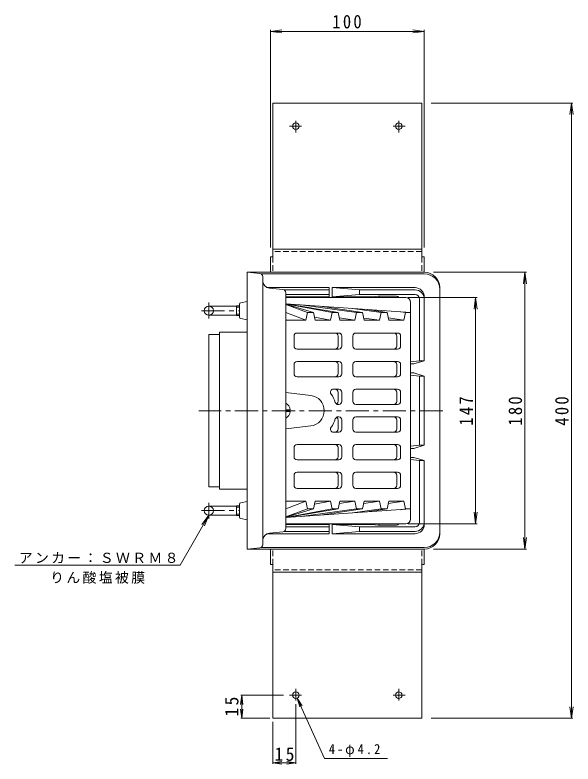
# Model space of a CAD drawing. Units: millimetres at full size, sheet at 1:3; details may follow other scales. Extents: x -623 to 806, y -582 to 498.
# Drawn here: x -608.5 to -245.9, y 9.8 to 496.8 of the extents above; entities that cross this region are included whole.
import ezdxf

# ---------------------------------------------------------------- set-up
doc = ezdxf.new("R2010")
doc.units = ezdxf.units.MM
doc.header["$LTSCALE"] = 3
doc.linetypes.add('CHAIN1', pattern=[8, 5, -1, 1, -1])
doc.linetypes.add('DASHED1', pattern=[1.8, 1.2, -0.6])
for name, color, linetype, lineweight in [('3-0', 4, 'Continuous', 9), ('3-2', 6, 'Continuous', 9), ('3-4', 7, 'Continuous', 9), ('3-5', 7, 'Continuous', 9), ('3-A', 2, 'Continuous', 9), ('3-B', 3, 'Continuous', 9), ('3-F', 7, 'Continuous', 9)]:
    doc.layers.add(name, color=color, linetype=linetype, lineweight=lineweight)
doc.styles.add('ＭＳ ゴシック', font='')
doc.styles.get('ＭＳ ゴシック').set_extended_font_data('MS Gothic')

msp = doc.modelspace()

# ---------------------------------------------------------------- linework, layer by layer
at = {"layer": '3-0'}
for p, q in [((-457.556, 149.524), (-457.556, 329.524)), ((-342.556, 329.524), (-457.556, 329.524)), ((-449.357, 328.704), (-457.556, 329.524)), ((-342.556, 328.524), (-448.705, 328.524)), ((-447.556, 152.334), (-447.556, 326.714)), ((-404.432, 319.524), (-444.683, 319.524)), ((-434.357, 318.204), (-443.053, 319.074)), ((-404.432, 318.024), (-433.705, 318.024)), ((-404.432, 319.524), (-404.432, 313.524)), ((-384.556, 318.024), (-402.432, 319.524)), ((-348.556, 319.524), (-402.432, 319.524)), ((-384.556, 318.024), (-384.556, 315.024)), ((-348.556, 318.024), (-384.556, 318.024)), ((-332.556, 159.524), (-332.556, 319.524)), ((-432.556, 316.214), (-432.556, 162.834)), ((-404.432, 315.024), (-432.556, 315.024)), ((-404.432, 313.524), (-432.556, 313.524)), ((-376.323, 313.524), (-402.432, 313.524)), ((-348.556, 315.024), (-384.556, 315.024)), ((-376.323, 313.524), (-372.556, 313.924)), ((-376.323, 313.024), (-376.323, 313.524)), ((-360.665, 313.924), (-372.556, 313.924)), ((-345.556, 272.024), (-345.556, 312.024)), ((-342.556, 272.024), (-342.556, 313.524)), ((-482.556, 307.524), (-464.556, 307.524)), ((-464.556, 301.349), (-464.556, 307.699)), ((-464.556, 307.699), (-462.556, 307.699)), ((-464.556, 306.884), (-462.556, 306.884)), ((-462.556, 308.697), (-462.556, 300.352)), ((-461.743, 309.679), (-457.556, 310.477)), ((-464.556, 302.164), (-462.556, 302.164)), ((-482.556, 301.524), (-464.556, 301.524)), ((-464.556, 301.349), (-462.556, 301.349)), ((-461.743, 299.369), (-457.556, 298.572)), ((-475.588, 289.024), (-482.556, 289.024)), ((-482.556, 190.024), (-482.556, 289.024)), ((-457.556, 290.524), (-475.588, 290.524)), ((-351.556, 271.353), (-345.556, 272.024)), ((-349.269, 270.024), (-351.556, 270.024)), ((-349.269, 270.024), (-342.556, 272.024)), ((-342.556, 272.024), (-345.556, 272.024)), ((-349.269, 264.024), (-351.556, 264.024)), ((-349.269, 264.024), (-342.556, 262.024)), ((-345.556, 262.024), (-351.556, 262.695)), ((-342.556, 262.024), (-345.556, 262.024)), ((-342.556, 217.024), (-342.556, 262.024)), ((-345.556, 217.024), (-351.556, 216.353)), ((-349.269, 215.024), (-351.556, 215.024)), ((-349.269, 215.024), (-342.556, 217.024)), ((-349.269, 209.024), (-351.556, 209.024)), ((-351.556, 207.695), (-345.556, 207.024)), ((-349.269, 209.024), (-342.556, 207.024)), ((-342.556, 207.024), (-345.556, 207.024)), ((-345.556, 167.024), (-345.556, 207.024)), ((-342.556, 165.524), (-342.556, 207.024)), ((-475.588, 190.024), (-482.556, 190.024)), ((-461.743, 179.679), (-457.556, 180.477)), ((-482.556, 177.524), (-464.556, 177.524)), ((-464.556, 177.699), (-464.556, 171.349)), ((-464.556, 177.699), (-462.556, 177.699)), ((-464.556, 176.884), (-462.556, 176.884)), ((-462.556, 170.352), (-462.556, 178.697)), ((-482.556, 171.524), (-464.556, 171.524)), ((-464.556, 172.164), (-462.556, 172.164)), ((-464.556, 171.349), (-462.556, 171.349)), ((-461.743, 169.369), (-457.556, 168.572)), ((-376.323, 166.024), (-376.323, 165.524)), ((-443.053, 159.974), (-434.357, 160.844)), ((-404.432, 161.024), (-433.705, 161.024)), ((-404.432, 165.524), (-432.556, 165.524)), ((-404.432, 164.024), (-432.556, 164.024)), ((-404.432, 159.524), (-404.432, 165.524)), ((-376.323, 165.524), (-402.432, 165.524)), ((-384.556, 161.024), (-402.432, 159.524)), ((-384.556, 161.024), (-384.556, 164.024)), ((-348.556, 164.024), (-384.556, 164.024)), ((-348.556, 161.024), (-384.556, 161.024)), ((-376.323, 165.524), (-372.556, 165.124)), ((-360.665, 165.124), (-372.556, 165.124)), ((-404.432, 159.524), (-444.683, 159.524)), ((-348.556, 159.524), (-402.432, 159.524)), ((-449.357, 150.344), (-457.556, 149.524)), ((-342.556, 149.524), (-457.556, 149.524)), ((-342.556, 150.524), (-448.705, 150.524))]:
    msp.add_line(p, q, dxfattribs=at)
at = {"layer": '3-0', "linetype": 'CHAIN1'}
for p, q in [((-482.556, 299.463), (-482.556, 309.897)), ((-487.312, 304.524), (-462.556, 304.524)), ((-330.555, 239.524), (-489.133, 239.524)), ((-482.556, 179.585), (-482.556, 169.152)), ((-487.312, 174.524), (-462.556, 174.524))]:
    msp.add_line(p, q, dxfattribs=at)
at = {"layer": '3-0'}
for points in [[(-402.432, 319.524), (-402.432, 313.524), (-384.556, 315.024)], [(-457.556, 188.524), (-475.588, 188.524), (-475.588, 290.524)], [(-342.556, 217.024), (-345.556, 217.024), (-345.556, 262.024)], [(-402.432, 159.524), (-402.432, 165.524), (-384.556, 164.024)]]:
    msp.add_lwpolyline(points, dxfattribs=at)
for centre in [(-482.556, 304.524), (-482.556, 174.524)]:
    msp.add_circle(centre, 3, dxfattribs=at)
for centre, radius, start, end in [((-449.556, 326.714), 2, 0, 84.28885), ((-342.556, 319.524), 10, 0, 90), ((-342.556, 318.524), 10, 0, 90), ((-442.556, 324.049), 5, 180, 264.28906), ((-434.556, 316.214), 2, 0, 84.28885), ((-348.556, 313.524), 6, 0, 90), ((-348.556, 312.024), 6, 0, 90), ((-372.556, 312.924), 1, 5.73544, 90), ((-360.665, 311.924), 2, 33.3649, 90), ((-348.556, 312.024), 3, 0, 90), ((-461.556, 308.697), 1, 100.78464, 180), ((-461.556, 300.352), 1, 180, 259.21536), ((-461.556, 178.697), 1, 100.78464, 180), ((-461.556, 170.352), 1, 180, 259.21536), ((-372.556, 166.124), 1, 270, 354.26456), ((-360.665, 167.124), 2, 270, 326.6351), ((-348.556, 167.024), 6, 270, 0), ((-348.556, 167.024), 3, 270, 0), ((-434.556, 162.834), 2, 275.71115, 0), ((-348.556, 165.524), 6, 270, 0), ((-442.556, 154.999), 5, 95.71094, 180), ((-342.556, 160.524), 10, 270, 0), ((-342.556, 159.524), 10, 270, 0), ((-449.556, 152.334), 2, 275.71123, 0)]:
    msp.add_arc(centre, radius, start, end, dxfattribs=at)
at = {"layer": '3-2'}
for p, q in [((-354.556, 313.024), (-432.556, 313.024)), ((-432.556, 308.956), (-351.556, 303.452)), ((-432.556, 308.934), (-402.484, 303.452)), ((-414.504, 303.452), (-432.556, 308.732)), ((-418.394, 303.452), (-432.556, 308.657)), ((-398.594, 303.452), (-432.15, 308.929)), ((-386.574, 303.452), (-422.568, 308.278)), ((-410.103, 307.43), (-382.684, 303.452)), ((-351.556, 169.024), (-351.556, 310.024)), ((-419.426, 298.424), (-432.556, 303.249)), ((-418.394, 303.452), (-419.426, 298.424)), ((-414.504, 303.452), (-418.394, 303.452)), ((-414.504, 303.452), (-413.416, 298.424)), ((-403.516, 298.424), (-402.484, 303.452)), ((-398.594, 303.452), (-402.484, 303.452)), ((-398.594, 303.452), (-397.506, 298.424)), ((-390.741, 306.115), (-370.664, 303.452)), ((-387.606, 298.424), (-386.574, 303.452)), ((-382.684, 303.452), (-386.574, 303.452)), ((-382.684, 303.452), (-381.596, 298.424)), ((-366.774, 303.452), (-381.163, 305.464)), ((-370.664, 303.452), (-371.697, 298.424)), ((-366.774, 303.452), (-370.664, 303.452)), ((-366.774, 303.452), (-365.686, 298.424)), ((-354.754, 303.452), (-358.065, 303.894)), ((-355.787, 298.424), (-354.754, 303.452)), ((-351.556, 303.452), (-354.754, 303.452)), ((-419.426, 298.424), (-432.556, 298.424)), ((-413.822, 300.303), (-403.516, 298.424)), ((-403.516, 298.424), (-413.416, 298.424)), ((-387.606, 298.424), (-397.802, 299.791)), ((-387.606, 298.424), (-397.506, 298.424)), ((-381.889, 299.776), (-371.697, 298.424)), ((-371.697, 298.424), (-381.596, 298.424)), ((-355.787, 298.424), (-365.981, 299.786)), ((-355.787, 298.424), (-365.686, 298.424)), ((-427.192, 288.024), (-427.192, 281.524)), ((-398.092, 290.024), (-425.192, 290.024)), ((-398.567, 288.024), (-398.567, 281.524)), ((-396.092, 288.024), (-396.092, 281.524)), ((-389.021, 281.524), (-389.021, 288.024)), ((-387.021, 290.024), (-359.92, 290.024)), ((-360.395, 288.024), (-360.395, 281.524)), ((-357.92, 288.024), (-357.92, 281.524)), ((-398.092, 279.524), (-425.192, 279.524)), ((-387.021, 279.524), (-359.92, 279.524)), ((-427.192, 269.524), (-427.192, 263.524)), ((-398.092, 271.524), (-425.192, 271.524)), ((-398.567, 263.524), (-398.567, 269.524)), ((-396.092, 263.524), (-396.092, 269.524)), ((-389.021, 269.524), (-389.021, 263.524)), ((-387.021, 271.524), (-359.92, 271.524)), ((-360.395, 269.524), (-360.395, 263.524)), ((-357.92, 269.524), (-357.92, 263.524)), ((-398.092, 261.524), (-425.192, 261.524)), ((-387.021, 261.524), (-359.92, 261.524)), ((-398.092, 253.524), (-401.556, 253.524)), ((-387.021, 253.524), (-359.92, 253.524)), ((-432.556, 251.404), (-416.36, 249.452)), ((-398.567, 245.524), (-398.567, 251.524)), ((-396.092, 245.524), (-396.092, 251.524)), ((-389.021, 251.524), (-389.021, 245.524)), ((-360.395, 251.524), (-360.395, 245.524)), ((-357.92, 251.524), (-357.92, 245.524)), ((-398.092, 243.524), (-398.477, 243.524)), ((-387.021, 243.524), (-359.92, 243.524)), ((-398.092, 235.524), (-398.477, 235.524)), ((-387.021, 235.524), (-359.92, 235.524)), ((-432.556, 227.645), (-416.36, 229.596)), ((-398.567, 233.524), (-398.567, 227.524)), ((-396.092, 233.524), (-396.092, 227.524)), ((-389.021, 227.524), (-389.021, 233.524)), ((-360.395, 227.524), (-360.395, 233.524)), ((-357.92, 227.524), (-357.92, 233.524)), ((-398.092, 225.524), (-401.556, 225.524)), ((-387.021, 225.524), (-359.92, 225.524)), ((-427.192, 209.524), (-427.192, 215.524)), ((-398.092, 217.524), (-425.192, 217.524)), ((-398.567, 215.524), (-398.567, 209.524)), ((-396.092, 215.524), (-396.092, 209.524)), ((-389.021, 209.524), (-389.021, 215.524)), ((-387.021, 217.524), (-359.92, 217.524)), ((-360.395, 209.524), (-360.395, 215.524)), ((-357.92, 209.524), (-357.92, 215.524)), ((-398.092, 207.524), (-425.192, 207.524)), ((-387.021, 207.524), (-359.92, 207.524)), ((-427.192, 191.024), (-427.192, 197.524)), ((-398.092, 199.524), (-425.192, 199.524)), ((-398.567, 191.024), (-398.567, 197.524)), ((-396.092, 191.024), (-396.092, 197.524)), ((-389.021, 197.524), (-389.021, 191.024)), ((-387.021, 199.524), (-359.92, 199.524)), ((-360.395, 191.024), (-360.395, 197.524)), ((-357.92, 191.024), (-357.92, 197.524)), ((-398.092, 189.024), (-425.192, 189.024)), ((-387.021, 189.024), (-359.92, 189.024)), ((-419.426, 180.624), (-432.556, 175.799)), ((-419.426, 180.624), (-432.556, 180.624)), ((-418.394, 175.596), (-419.426, 180.624)), ((-414.504, 175.596), (-413.416, 180.624)), ((-413.822, 178.746), (-403.516, 180.624)), ((-403.516, 180.624), (-413.416, 180.624)), ((-403.516, 180.624), (-402.484, 175.596)), ((-398.594, 175.596), (-397.506, 180.624)), ((-387.606, 180.624), (-397.802, 179.257)), ((-387.606, 180.624), (-397.506, 180.624)), ((-387.606, 180.624), (-386.574, 175.596)), ((-382.684, 175.596), (-381.596, 180.624)), ((-381.889, 179.272), (-371.697, 180.624)), ((-371.697, 180.624), (-381.596, 180.624)), ((-370.664, 175.596), (-371.697, 180.624)), ((-366.774, 175.596), (-365.686, 180.624)), ((-355.787, 180.624), (-365.981, 179.262)), ((-355.787, 180.624), (-365.686, 180.624)), ((-355.787, 180.624), (-354.754, 175.596)), ((-418.394, 175.596), (-432.556, 170.392)), ((-414.504, 175.596), (-432.556, 170.317)), ((-432.556, 170.114), (-402.484, 175.596)), ((-432.556, 170.092), (-351.556, 175.596)), ((-398.594, 175.596), (-432.15, 170.12)), ((-386.574, 175.596), (-422.568, 170.771)), ((-414.504, 175.596), (-418.394, 175.596)), ((-410.103, 171.618), (-382.684, 175.596)), ((-398.594, 175.596), (-402.484, 175.596)), ((-390.741, 172.933), (-370.664, 175.596)), ((-382.684, 175.596), (-386.574, 175.596)), ((-366.774, 175.596), (-381.163, 173.584)), ((-366.774, 175.596), (-370.664, 175.596)), ((-354.754, 175.596), (-358.065, 175.154)), ((-351.556, 175.596), (-354.754, 175.596)), ((-354.556, 166.024), (-432.556, 166.024))]:
    msp.add_line(p, q, dxfattribs=at)
for centre, radius, start, end in [((-354.556, 310.024), 3, 0, 90), ((-425.192, 288.024), 2, 90, 180), ((-400.567, 288.024), 2, 0, 90), ((-398.092, 288.024), 2, 0, 90), ((-387.021, 288.024), 2, 90, 180), ((-362.395, 288.024), 2, 0, 90), ((-359.92, 288.024), 2, 0, 90), ((-425.192, 281.524), 2, 180, 270), ((-400.567, 281.524), 2, 270, 0), ((-398.092, 281.524), 2, 270, 0), ((-387.021, 281.524), 2, 180, 270), ((-362.395, 281.524), 2, 270, 0), ((-359.92, 281.524), 2, 270, 0), ((-425.192, 269.524), 2, 90, 180), ((-400.567, 269.524), 2, 0, 90), ((-398.092, 269.524), 2, 0, 90), ((-387.021, 269.524), 2, 90, 180), ((-362.395, 269.524), 2, 0, 90), ((-359.92, 269.524), 2, 0, 90), ((-425.192, 263.524), 2, 180, 270), ((-400.567, 263.524), 2, 270, 0), ((-398.092, 263.524), 2, 270, 0), ((-387.021, 263.524), 2, 180, 270), ((-362.395, 263.524), 2, 270, 0), ((-359.92, 263.524), 2, 270, 0), ((-401.556, 251.524), 2, 90, 216.87004), ((-400.567, 251.524), 2, 0, 90), ((-398.092, 251.524), 2, 0, 90), ((-387.021, 251.524), 2, 90, 180), ((-362.395, 251.524), 2, 0, 90), ((-359.92, 251.524), 2, 0, 90), ((-417.556, 239.524), 10, 276.87036, 83.13005), ((-417.556, 239.524), 18, 17.45766, 36.8699), ((-398.477, 245.524), 2, 197.45796, 270), ((-400.567, 245.524), 2, 301.48555, 0), ((-398.092, 245.524), 2, 270, 0), ((-387.021, 245.524), 2, 180, 270), ((-362.395, 245.524), 2, 270, 0), ((-359.92, 245.524), 2, 270, 0), ((-417.556, 239.524), 18, 323.1301, 342.54234), ((-398.477, 233.524), 2, 90, 162.54204), ((-400.567, 233.524), 2, 0, 58.51445), ((-398.092, 233.524), 2, 0, 90), ((-387.021, 233.524), 2, 90, 180), ((-362.395, 233.524), 2, 0, 90), ((-359.92, 233.524), 2, 0, 90), ((-401.556, 227.524), 2, 143.12996, 270), ((-400.567, 227.524), 2, 270, 0), ((-398.092, 227.524), 2, 270, 0), ((-387.021, 227.524), 2, 180, 270), ((-362.395, 227.524), 2, 270, 0), ((-359.92, 227.524), 2, 270, 0), ((-425.192, 215.524), 2, 90, 180), ((-400.567, 215.524), 2, 0, 90), ((-398.092, 215.524), 2, 0, 90), ((-387.021, 215.524), 2, 90, 180), ((-362.395, 215.524), 2, 0, 90), ((-359.92, 215.524), 2, 0, 90), ((-425.192, 209.524), 2, 180, 270), ((-400.567, 209.524), 2, 270, 0), ((-398.092, 209.524), 2, 270, 0), ((-387.021, 209.524), 2, 180, 270), ((-362.395, 209.524), 2, 270, 0), ((-359.92, 209.524), 2, 270, 0), ((-425.192, 197.524), 2, 90, 180), ((-400.567, 197.524), 2, 0, 90), ((-398.092, 197.524), 2, 0, 90), ((-387.021, 197.524), 2, 90, 180), ((-362.395, 197.524), 2, 0, 90), ((-359.92, 197.524), 2, 0, 90), ((-425.192, 191.024), 2, 180, 270), ((-400.567, 191.024), 2, 270, 0), ((-398.092, 191.024), 2, 270, 0), ((-387.021, 191.024), 2, 180, 270), ((-362.395, 191.024), 2, 270, 0), ((-359.92, 191.024), 2, 270, 0), ((-354.556, 169.024), 3, 270, 0)]:
    msp.add_arc(centre, radius, start, end, dxfattribs=at)
at = {"layer": '3-4'}
for p, q in [((-442.556, 486.173), (-435.12, 487.152)), ((-442.556, 487.073), (-442.556, 345.524)), ((-342.556, 486.173), (-349.992, 487.152)), ((-342.556, 487.073), (-342.556, 345.524)), ((-442.556, 486.173), (-342.556, 486.173)), ((-442.556, 486.173), (-435.12, 485.194)), ((-342.556, 486.173), (-349.992, 485.194)), ((-245.996, 439.524), (-338.156, 439.524)), ((-246.896, 439.524), (-247.875, 432.088)), ((-246.896, 39.524), (-246.896, 439.524)), ((-246.896, 439.524), (-245.917, 432.088)), ((-276.231, 329.524), (-336.556, 329.524)), ((-277.131, 329.524), (-278.11, 322.088)), ((-277.131, 149.524), (-277.131, 329.524)), ((-277.131, 329.524), (-276.152, 322.088)), ((-308.284, 313.024), (-352.995, 313.024)), ((-309.184, 313.024), (-310.163, 305.588)), ((-309.184, 166.024), (-309.184, 313.024)), ((-309.184, 313.024), (-308.205, 305.588)), ((-309.184, 166.024), (-310.163, 173.46)), ((-309.184, 166.024), (-308.205, 173.46)), ((-308.284, 166.024), (-352.995, 166.024)), ((-277.131, 149.524), (-278.11, 156.96)), ((-277.131, 149.524), (-276.152, 156.96)), ((-276.231, 149.524), (-336.556, 149.524)), ((-425.095, 52.609), (-423.352, 46.868)), ((-246.896, 39.524), (-247.875, 46.96)), ((-246.896, 39.524), (-245.917, 46.96)), ((-245.996, 39.524), (-338.156, 39.524)), ((-407.284, 13.324), (-366.482, 13.324))]:
    msp.add_line(p, q, dxfattribs=at)
msp.add_lwpolyline([(-407.284, 13.324), (-425.095, 52.609), (-421.925, 47.514)], dxfattribs=at)
at = {"layer": '3-5'}
for p, q in [((-482.556, 171.524), (-501.276, 139.1)), ((-482.556, 171.524), (-487.122, 165.574)), ((-482.556, 171.524), (-485.426, 164.595)), ((-608.495, 139.1), (-501.276, 139.1))]:
    msp.add_line(p, q, dxfattribs=at)
at = {"layer": '3-A'}
for p, q in [((-432.056, 240.124), (-432.056, 238.924)), ((-429.589, 240.124), (-432.056, 240.124)), ((-429.589, 238.924), (-432.056, 238.924))]:
    msp.add_line(p, q, dxfattribs=at)
for start, end in [(6.32591, 63.31604), (296.68396, 353.67409)]:
    msp.add_arc((-435.001, 239.524), 5.445, start, end, dxfattribs=at)
at = {"layer": '3-B'}
for p, q in [((-344.156, 439.524), (-440.956, 439.524)), ((-344.156, 439.524), (-344.156, 339.524)), ((-344.156, 344.524), (-440.956, 344.524)), ((-442.556, 339.524), (-442.556, 329.524)), ((-344.156, 339.524), (-342.556, 339.524)), ((-342.556, 339.524), (-342.556, 329.524)), ((-442.556, 139.524), (-442.556, 149.524)), ((-342.556, 139.524), (-342.556, 149.524)), ((-440.956, 139.524), (-442.556, 139.524)), ((-440.956, 139.524), (-440.956, 39.524)), ((-344.156, 139.524), (-342.556, 139.524)), ((-344.156, 139.524), (-344.156, 39.524)), ((-344.156, 134.524), (-440.956, 134.524)), ((-344.156, 39.524), (-440.956, 39.524))]:
    msp.add_line(p, q, dxfattribs=at)
at = {"layer": '3-B', "linetype": 'CHAIN1'}
for p, q in [((-422.261, 424.524), (-430.123, 424.524)), ((-425.956, 428.021), (-425.956, 420.455)), ((-362.851, 424.524), (-354.989, 424.524)), ((-359.156, 428.021), (-359.156, 420.455)), ((-425.956, 51.027), (-425.956, 58.593)), ((-359.156, 51.027), (-359.156, 58.593)), ((-422.261, 54.524), (-430.123, 54.524)), ((-362.851, 54.524), (-354.989, 54.524))]:
    msp.add_line(p, q, dxfattribs=at)
at = {"layer": '3-B', "linetype": 'DASHED1'}
for p, q in [((-344.156, 342.924), (-440.956, 342.924)), ((-440.956, 339.524), (-440.956, 329.524)), ((-344.156, 339.524), (-344.156, 329.524)), ((-440.956, 139.524), (-440.956, 149.524)), ((-344.156, 139.524), (-344.156, 149.524)), ((-344.156, 136.124), (-440.956, 136.124))]:
    msp.add_line(p, q, dxfattribs=at)
at = {"layer": '3-B'}
msp.add_lwpolyline([(-440.956, 439.524), (-440.956, 339.524), (-442.556, 339.524)], dxfattribs=at)
for centre in [(-425.956, 424.524), (-359.156, 424.524), (-425.956, 54.524), (-359.156, 54.524)]:
    msp.add_circle(centre, 2.1, dxfattribs=at)
at = {"layer": '3-F'}
for p, q in [((-461.133, 54.524), (-461.916, 48.576)), ((-434.123, 54.524), (-461.733, 54.524)), ((-461.133, 39.524), (-461.133, 54.524)), ((-461.133, 54.524), (-460.349, 48.576)), ((-425.956, 48.765), (-425.956, 9.953)), ((-461.133, 39.524), (-461.916, 45.473)), ((-461.133, 39.524), (-460.349, 45.473)), ((-442.942, 39.524), (-461.733, 39.524)), ((-440.956, 37.237), (-440.956, 9.953)), ((-440.956, 10.554), (-435.007, 11.337)), ((-440.956, 10.554), (-425.956, 10.554)), ((-440.956, 10.554), (-435.007, 9.77)), ((-425.956, 10.554), (-431.904, 11.337)), ((-425.956, 10.554), (-431.904, 9.77))]:
    msp.add_line(p, q, dxfattribs=at)

# ---------------------------------------------------------------- texts
at = {"layer": '3-4', "color": 2, "insert": (-402.306, 487.973), "char_height": 8.798, "attachment_point": 7, "style": 'ＭＳ ゴシック'}
msp.add_mtext('\\T1.27;\\W0.9;100', dxfattribs=at)
at = {"layer": '3-4', "color": 2, "char_height": 8.798, "attachment_point": 7, "rotation": 90, "style": 'ＭＳ ゴシック'}
for s, insert in [('\\T1.27;\\W0.9;147', (-310.984, 229.774)), ('\\T1.27;\\W0.9;180', (-278.931, 229.774)), ('\\T1.27;\\W0.9;400', (-248.696, 229.774))]:
    msp.add_mtext(s, dxfattribs=dict(at, insert=insert))
at = {"layer": '3-4', "insert": (-404.601, 14.39), "char_height": 6.598, "attachment_point": 7, "style": 'ＭＳ ゴシック'}
msp.add_mtext('\\T1.32;\\W0.9;4-φ4.2', dxfattribs=at)
at = {"layer": '3-5', "char_height": 6.598, "attachment_point": 7, "style": 'ＭＳ ゴシック'}
for s, insert in [('\\T1.17;アンカー：ＳＷＲＭ８', (-606.031, 140.218)), ('\\T1.17;りん酸塩被膜', (-585.635, 126.973))]:
    msp.add_mtext(s, dxfattribs=dict(at, insert=insert))
at = {"layer": '3-F', "color": 2, "insert": (-463.185, 40.649), "char_height": 8.798, "attachment_point": 7, "rotation": 90, "style": 'ＭＳ ゴシック'}
msp.add_mtext('\\T1.27;\\W0.95;15', dxfattribs=at)
at = {"layer": '3-F', "color": 2, "insert": (-439.831, 11.702), "char_height": 8.798, "attachment_point": 7, "style": 'ＭＳ ゴシック'}
msp.add_mtext('\\T1.27;\\W0.95;15', dxfattribs=at)

doc.saveas('drawing.dxf')
